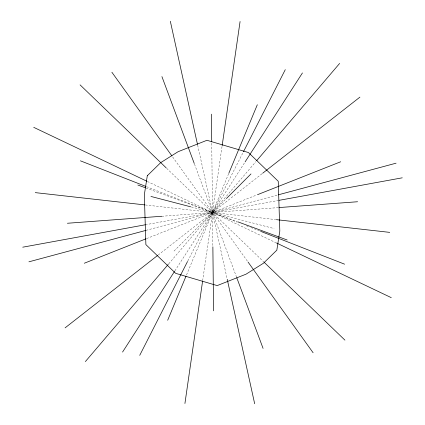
<?xml version="1.0" encoding="UTF-8"?>
<svg xmlns="http://www.w3.org/2000/svg" width="425" height="425" viewBox="0 0 425 425"><rect width="100%" height="100%" fill="white"/><g stroke="black" fill="none" stroke-linecap="round" stroke-linejoin="round"><path stroke-width="0.32" stroke-dasharray="2.12 1.59" d="M202.645 280.76L222.073 146.211M186.527 274.948L228.544 173.931M187.839 260.902L243.174 152.293M174.877 270.884L244.747 162.456M168.693 263.867L255.877 161.633M174.027 251.063L225.941 199.028M158.137 255.042L262.161 173.639M146.551 238.6L256.875 194.937M145.977 230.371L277.743 194.974M145.334 224.777L278.359 200.462M161.718 216.267L278.455 207.613M145.297 204.962L275.751 219.592M191.34 206.98L274.056 228.554M145.95 187.999L237.378 221.659M146.444 186.655L237.192 222.163M246.452 225.781L248.306 226.509M250.777 227.476L260.036 231.099M147.326 181.454L275.878 242.691M166.605 168.268L263.649 261.8M172.64 156.937L247.717 261.593M194.485 164.098L236.518 277.036M197.636 145.074L227.083 278.625M211.746 143.204L212.872 246.819"/><path stroke-width="0.64" d="M184.923 403.495L202.55 281.414M222.169 145.552L240.077 21.505M167.684 320.253L186.017 276.17M228.799 173.315L257.316 104.747M139.719 355.337L187.537 261.492M243.477 151.704L285.281 69.663M122.559 352.065L174.516 271.437M245.108 161.898L302.441 72.935M85.372 361.569L168.263 264.371M256.737 160.629L339.628 63.431M226.408 198.56L250.973 173.937M65.089 327.861L157.611 255.452M262.682 173.23L359.911 97.139M84.299 263.234L145.934 238.845M257.492 194.692L340.701 161.766M28.927 261.816L145.339 230.541M278.38 194.799L396.073 163.184M22.743 247.185L145.334 224.777M279.013 200.345L402.257 177.815M67.405 223.258L161.718 216.267M279.113 207.559L357.595 201.742M35.27 192.626L144.638 204.887M276.409 219.667L389.73 232.374M150.944 196.446L190.697 206.816M137.865 185.018L145.329 187.765M238 221.887L287.135 239.982M80.394 160.815L145.828 186.416M260.652 231.338L344.606 264.185M33.724 127.341L146.731 181.172M276.478 242.978L391.276 297.659M80.081 84.873L166.127 167.806M264.127 262.262L344.919 340.127M111.881 72.239L171.865 155.858M248.104 262.129L313.119 352.761M161.92 76.601L194.257 163.476M236.752 277.658L263.08 348.399M170.329 21.25L197.492 144.426M227.226 279.273L254.671 403.75M211.432 114.166L211.73 141.886M212.872 246.819L213.568 310.834M147.3 175.722L144.319 194.852L145.887 244.614L175.7 273.349L217.191 285.589L246.054 274.168L263.383 263.277L276.834 250.16L279.815 231.025L278.248 181.268L248.434 152.532L206.943 140.292L178.08 151.714L160.751 162.605L147.3 175.722"/></g></svg>
